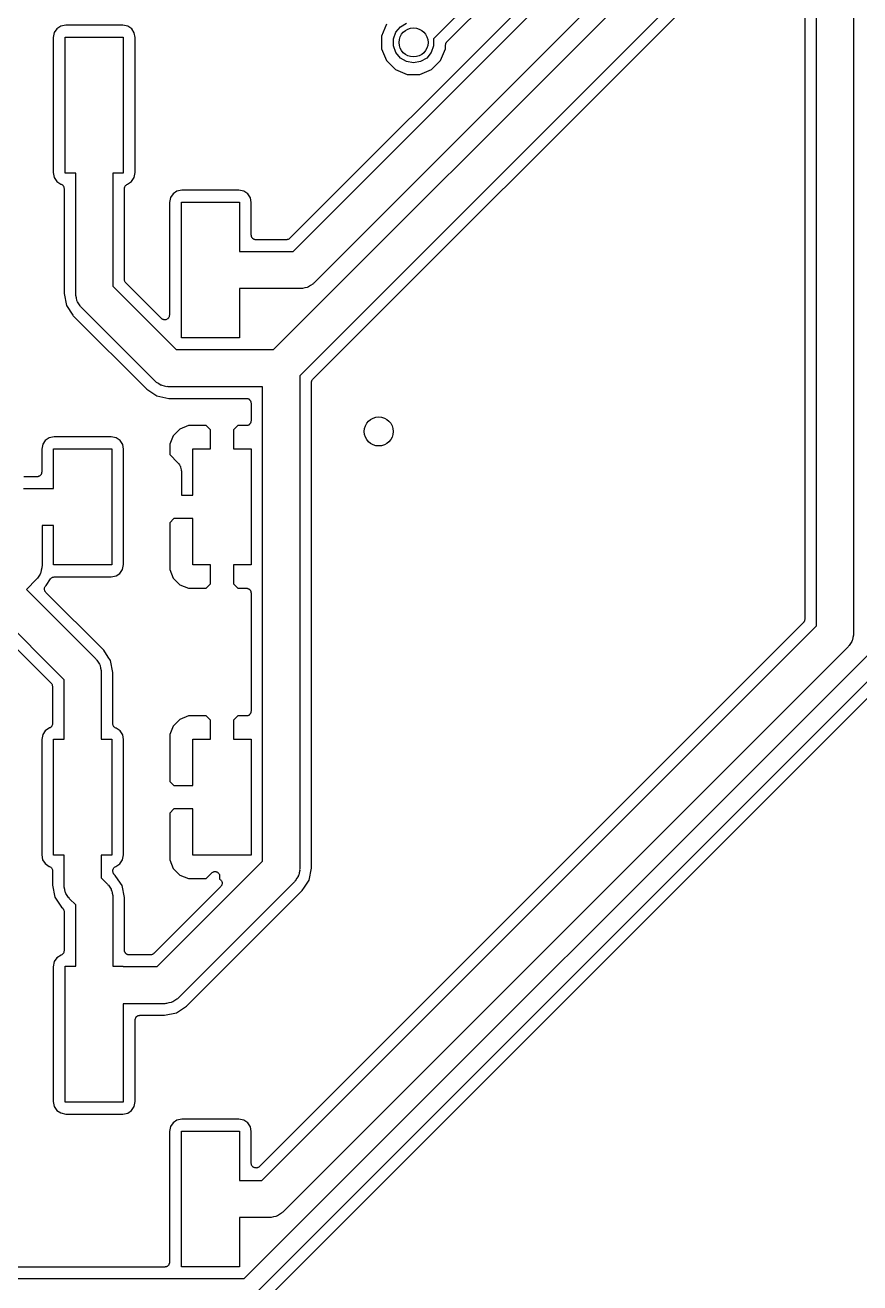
# Model space of a CAD drawing. Extents: x 51 to 137, y -158 to -25.
# Drawn here: x 66.69 to 84.95, y -106.9 to -79.39 of the extents above; entities that cross this region are included whole.
import ezdxf

# ---------------------------------------------------------------- set-up
doc = ezdxf.new("R2010")
doc.units = 0
doc.header["$MEASUREMENT"] = 0
doc.layers.add('BLACK', color=7, linetype='CONTINUOUS')

msp = doc.modelspace()

# ---------------------------------------------------------------- linework, layer by layer
at = {"layer": 'Black'}
for p, q in [((72.5473, -84.3382), (84.1118, -72.7737)), ((72.1205, -86.4849), (85.2362, -73.3692)), ((84.8056, -73.2294), (73.003, -85.032)), ((85.93, -73.8249), (72.6952, -87.0596)), ((72.979, -87.1351), (84.7445, -75.3696)), ((79.5006, -77.0256), (72.4718, -84.0544)), ((83.7432, -77.057), (83.7432, -92.3799)), ((83.9972, -92.5272), (83.9972, -77.047)), ((84.81, -77.2153), (84.81, -92.6955)), ((77.7665, -77.5429), (75.6227, -79.6867)), ((75.9122, -79.7564), (77.8406, -77.828)), ((67.3821, -79.4677), (67.3251, -79.5521)), ((67.4674, -79.4116), (67.3821, -79.4677)), ((67.5738, -79.3909), (67.4674, -79.4116)), ((68.8239, -79.3909), (67.5738, -79.3909)), ((68.9338, -79.413), (68.8239, -79.3909)), ((69.0182, -79.47), (68.9338, -79.413)), ((69.0743, -79.5553), (69.0182, -79.47)), ((74.5922, -79.37), (74.4856, -79.6266)), ((74.7976, -79.5431), (74.8972, -79.4244)), ((74.8972, -79.4244), (75.0314, -79.3469)), ((67.3251, -79.5521), (67.303, -79.662)), ((67.303, -79.662), (67.303, -82.6139)), ((67.564, -82.6237), (67.564, -79.6519)), ((67.564, -79.6519), (68.834, -79.6519)), ((68.834, -79.6519), (68.834, -82.6237)), ((69.095, -79.6617), (69.0743, -79.5553)), ((69.095, -82.6136), (69.095, -79.6617)), ((74.4856, -79.6266), (74.4854, -79.9045)), ((74.7446, -79.6887), (74.7976, -79.5431)), ((74.7446, -79.8436), (74.7446, -79.6887)), ((75.6227, -79.6867), (75.6234, -79.6887)), ((75.6234, -79.6887), (75.6234, -79.8436)), ((75.8996, -79.7744), (75.9063, -79.7628)), ((75.9063, -79.7628), (75.9097, -79.76)), ((75.9097, -79.76), (75.9122, -79.7564)), ((74.4854, -79.9045), (74.5915, -80.1613)), ((74.7976, -79.9893), (74.7446, -79.8436)), ((74.8972, -80.108), (74.7976, -79.9893)), ((75.5704, -79.9893), (75.4708, -80.108)), ((75.6234, -79.8436), (75.5704, -79.9893)), ((75.7758, -80.1623), (75.8824, -79.9057)), ((75.8824, -79.8281), (75.8832, -79.8238)), ((75.8824, -79.9057), (75.8824, -79.8281)), ((75.8828, -79.8194), (75.8863, -79.8065)), ((75.8832, -79.8238), (75.8828, -79.8194)), ((75.8863, -79.8065), (75.8886, -79.7934)), ((75.8886, -79.7934), (75.8908, -79.7896)), ((75.8908, -79.7896), (75.892, -79.7853)), ((75.892, -79.7853), (75.8996, -79.7744)), ((74.5915, -80.1613), (74.7878, -80.358)), ((75.0314, -80.1854), (74.8972, -80.108)), ((75.184, -80.2124), (75.0314, -80.1854)), ((75.3366, -80.1854), (75.184, -80.2124)), ((75.4708, -80.108), (75.3366, -80.1854)), ((75.5792, -80.3587), (75.7758, -80.1623)), ((74.7878, -80.358), (75.0444, -80.4645)), ((75.0444, -80.4645), (75.3223, -80.4648)), ((75.3223, -80.4648), (75.5792, -80.3587)), ((67.303, -82.6139), (67.3237, -82.7203)), ((67.3237, -82.7203), (67.3798, -82.8056)), ((67.7926, -82.6237), (67.564, -82.6237)), ((67.7926, -85.2692), (67.7926, -82.6237)), ((68.834, -82.6237), (68.6054, -82.6237)), ((68.6054, -82.6237), (68.6054, -85.1009)), ((69.0159, -82.8079), (69.0729, -82.7235)), ((69.0729, -82.7235), (69.095, -82.6136)), ((67.3798, -82.8056), (67.469, -82.8659)), ((67.469, -82.8659), (67.4723, -82.8672)), ((67.4723, -82.8672), (67.4878, -82.8728)), ((67.4878, -82.8728), (67.4887, -82.8736)), ((67.4887, -82.8736), (67.4898, -82.874)), ((67.4898, -82.874), (67.5022, -82.8849)), ((67.5022, -82.8849), (67.5148, -82.8955)), ((67.5148, -82.8955), (67.5154, -82.8965)), ((67.5154, -82.8965), (67.5163, -82.8973)), ((67.5163, -82.8973), (67.5242, -82.9118)), ((67.5242, -82.9118), (67.5325, -82.926)), ((67.5325, -82.926), (67.5327, -82.9272)), ((67.5327, -82.9272), (67.5333, -82.9283)), ((67.5333, -82.9283), (67.5357, -82.9446)), ((67.5357, -82.9446), (67.5386, -82.9608)), ((67.5386, -82.9608), (67.5386, -85.2592)), ((68.8594, -82.9616), (68.8623, -82.9451)), ((68.8594, -84.9536), (68.8594, -82.9616)), ((68.8623, -82.9451), (68.8649, -82.9285)), ((68.8649, -82.9285), (68.8654, -82.9277)), ((68.8654, -82.9277), (68.8655, -82.9269)), ((68.8655, -82.9269), (68.8739, -82.9123)), ((68.8739, -82.9123), (68.8821, -82.8977)), ((68.8821, -82.8977), (68.8827, -82.8971)), ((68.8827, -82.8971), (68.8832, -82.8963)), ((68.8832, -82.8963), (68.896, -82.8855)), ((68.896, -82.8855), (68.9087, -82.8745)), ((68.9087, -82.8745), (68.9095, -82.8742)), ((68.9095, -82.8742), (68.9102, -82.8736)), ((68.9102, -82.8736), (68.9231, -82.8689)), ((68.9231, -82.8689), (69.0159, -82.8079)), ((69.9221, -83.0745), (69.8651, -83.1589)), ((70.0074, -83.0184), (69.9221, -83.0745)), ((70.1138, -82.9977), (70.0074, -83.0184)), ((71.3639, -82.9977), (70.1138, -82.9977)), ((71.4738, -83.0198), (71.3639, -82.9977)), ((71.5582, -83.0768), (71.4738, -83.0198)), ((69.8651, -83.1589), (69.843, -83.2688)), ((69.843, -83.2688), (69.843, -85.734)), ((70.104, -86.2305), (70.104, -83.2587)), ((70.104, -83.2587), (71.374, -83.2587)), ((71.374, -83.2587), (71.374, -84.3382)), ((71.6143, -83.1621), (71.5582, -83.0768)), ((71.635, -83.2685), (71.6143, -83.1621)), ((71.635, -83.9826), (71.635, -83.2685)), ((71.6365, -83.9914), (71.635, -83.9826)), ((71.6365, -84.0002), (71.6365, -83.9914)), ((71.6395, -84.0086), (71.6365, -84.0002)), ((71.6411, -84.0173), (71.6395, -84.0086)), ((71.6455, -84.025), (71.6411, -84.0173)), ((71.6486, -84.0334), (71.6455, -84.025)), ((71.6543, -84.0402), (71.6486, -84.0334)), ((71.6587, -84.0479), (71.6543, -84.0402)), ((71.6655, -84.0536), (71.6587, -84.0479)), ((71.6713, -84.0604), (71.6655, -84.0536)), ((71.679, -84.0649), (71.6713, -84.0604)), ((71.6858, -84.0706), (71.679, -84.0649)), ((71.6941, -84.0736), (71.6858, -84.0706)), ((71.7018, -84.0781), (71.6941, -84.0736)), ((71.7106, -84.0796), (71.7018, -84.0781)), ((71.7189, -84.0827), (71.7106, -84.0796)), ((71.7278, -84.0827), (71.7189, -84.0827)), ((71.7366, -84.0842), (71.7278, -84.0827)), ((72.4, -84.0842), (71.7366, -84.0842)), ((72.4044, -84.0834), (72.4, -84.0842)), ((72.4088, -84.0838), (72.4044, -84.0834)), ((72.4216, -84.0804), (72.4088, -84.0838)), ((72.4347, -84.0781), (72.4216, -84.0804)), ((72.4386, -84.0758), (72.4347, -84.0781)), ((72.4429, -84.0747), (72.4386, -84.0758)), ((72.4538, -84.0671), (72.4429, -84.0747)), ((72.4653, -84.0604), (72.4538, -84.0671)), ((72.4681, -84.057), (72.4653, -84.0604)), ((72.4718, -84.0544), (72.4681, -84.057)), ((71.374, -84.3382), (72.5473, -84.3382)), ((68.8602, -84.958), (68.8594, -84.9536)), ((68.8598, -84.9624), (68.8602, -84.958)), ((68.8632, -84.9752), (68.8598, -84.9624)), ((68.8655, -84.9883), (68.8632, -84.9752)), ((68.8678, -84.9922), (68.8655, -84.9883)), ((68.8689, -84.9965), (68.8678, -84.9922)), ((68.8765, -85.0074), (68.8689, -84.9965)), ((67.5386, -85.2592), (67.5907, -85.5212)), ((67.7957, -85.2868), (67.7926, -85.2692)), ((68.6054, -85.1009), (69.9894, -86.4849)), ((68.8832, -85.0189), (68.8765, -85.0074)), ((68.8866, -85.0217), (68.8832, -85.0189)), ((68.8892, -85.0254), (68.8866, -85.0217)), ((69.6696, -85.8058), (68.8892, -85.0254)), ((72.7156, -85.151), (71.374, -85.151)), ((71.374, -85.151), (71.374, -86.2305)), ((72.7332, -85.1479), (72.7156, -85.151)), ((72.751, -85.1495), (72.7332, -85.1479)), ((72.8023, -85.1357), (72.751, -85.1495)), ((72.8546, -85.1265), (72.8023, -85.1357)), ((72.8701, -85.1175), (72.8546, -85.1265)), ((72.8874, -85.1129), (72.8701, -85.1175)), ((72.9308, -85.0825), (72.8874, -85.1129)), ((72.9768, -85.0559), (72.9308, -85.0825)), ((72.9883, -85.0422), (72.9768, -85.0559)), ((73.003, -85.032), (72.9883, -85.0422)), ((67.5907, -85.5212), (67.7298, -85.7293)), ((67.7941, -85.3046), (67.7957, -85.2868)), ((67.8079, -85.3559), (67.7941, -85.3046)), ((67.8171, -85.4082), (67.8079, -85.3559)), ((67.826, -85.4237), (67.8171, -85.4082)), ((67.8307, -85.441), (67.826, -85.4237)), ((67.8611, -85.4844), (67.8307, -85.441)), ((67.8877, -85.5304), (67.8611, -85.4844)), ((67.9014, -85.5419), (67.8877, -85.5304)), ((67.9116, -85.5566), (67.9014, -85.5419)), ((67.7298, -85.7293), (67.7391, -85.7432)), ((67.7391, -85.7432), (69.3471, -87.3512)), ((69.5337, -87.1787), (67.9116, -85.5566)), ((69.6805, -85.8135), (69.6696, -85.8058)), ((69.6906, -85.822), (69.6805, -85.8135)), ((69.6948, -85.8235), (69.6906, -85.822)), ((69.6985, -85.8261), (69.6948, -85.8235)), ((69.7922, -85.822), (69.7798, -85.8265)), ((69.7957, -85.8191), (69.7922, -85.822)), ((69.7997, -85.8172), (69.7957, -85.8191)), ((69.8091, -85.8078), (69.7997, -85.8172)), ((69.8193, -85.7993), (69.8091, -85.8078)), ((69.8215, -85.7954), (69.8193, -85.7993)), ((69.8247, -85.7923), (69.8215, -85.7954)), ((69.8303, -85.7802), (69.8247, -85.7923)), ((69.8369, -85.7688), (69.8303, -85.7802)), ((69.8377, -85.7643), (69.8369, -85.7688)), ((69.8396, -85.7603), (69.8377, -85.7643)), ((69.8407, -85.7471), (69.8396, -85.7603)), ((69.843, -85.734), (69.8407, -85.7471)), ((69.7113, -85.8295), (69.6985, -85.8261)), ((69.7238, -85.8341), (69.7113, -85.8295)), ((69.7283, -85.8341), (69.7238, -85.8341)), ((69.7326, -85.8352), (69.7283, -85.8341)), ((69.7458, -85.8341), (69.7326, -85.8352)), ((69.7591, -85.8341), (69.7458, -85.8341)), ((69.7633, -85.8325), (69.7591, -85.8341)), ((69.7677, -85.8321), (69.7633, -85.8325)), ((69.7798, -85.8265), (69.7677, -85.8321)), ((71.374, -86.2305), (70.104, -86.2305)), ((69.9894, -86.4849), (72.1205, -86.4849)), ((69.5484, -87.1889), (69.5337, -87.1787)), ((69.5599, -87.2026), (69.5484, -87.1889)), ((72.6952, -87.0596), (72.6952, -97.8397)), ((72.9496, -87.1981), (72.953, -87.1853)), ((72.95, -87.2025), (72.9496, -87.1981)), ((72.953, -87.1853), (72.9553, -87.1722)), ((72.9553, -87.1722), (72.9576, -87.1683)), ((72.9576, -87.1683), (72.9587, -87.164)), ((72.9587, -87.164), (72.9663, -87.1531)), ((72.9663, -87.1531), (72.973, -87.1416)), ((72.973, -87.1416), (72.9764, -87.1388)), ((72.9764, -87.1388), (72.979, -87.1351)), ((69.3471, -87.3512), (69.5691, -87.4996)), ((69.6059, -87.2292), (69.5599, -87.2026)), ((69.6493, -87.2596), (69.6059, -87.2292)), ((69.6666, -87.2643), (69.6493, -87.2596)), ((69.6821, -87.2732), (69.6666, -87.2643)), ((69.7344, -87.2824), (69.6821, -87.2732)), ((69.7857, -87.2962), (69.7344, -87.2824)), ((69.8035, -87.2946), (69.7857, -87.2962)), ((69.8211, -87.2977), (69.8035, -87.2946)), ((71.8824, -87.2977), (69.8211, -87.2977)), ((71.8824, -97.6714), (71.8824, -87.2977)), ((72.9492, -87.2069), (72.95, -87.2025)), ((72.9492, -97.8297), (72.9492, -87.2069)), ((69.5691, -87.4996), (69.8311, -87.5517)), ((69.8311, -87.5517), (71.5268, -87.5517)), ((71.5268, -87.5517), (71.5356, -87.5532)), ((71.5356, -87.5532), (71.5444, -87.5532)), ((71.5444, -87.5532), (71.5528, -87.5563)), ((71.5528, -87.5563), (71.5615, -87.5578)), ((71.5615, -87.5578), (71.5692, -87.5623)), ((71.5692, -87.5623), (71.5776, -87.5653)), ((71.5776, -87.5653), (71.5844, -87.571)), ((71.5844, -87.571), (71.5921, -87.5755)), ((71.5921, -87.5755), (71.5978, -87.5823)), ((71.5978, -87.5823), (71.6046, -87.588)), ((71.6046, -87.588), (71.6091, -87.5957)), ((71.6091, -87.5957), (71.6148, -87.6025)), ((71.6148, -87.6025), (71.6178, -87.6109)), ((71.6178, -87.6109), (71.6223, -87.6186)), ((71.6223, -87.6186), (71.6238, -87.6273)), ((71.6238, -87.6273), (71.6269, -87.6357)), ((71.6269, -87.6357), (71.6269, -87.6445)), ((71.6269, -87.6445), (71.6284, -87.6533)), ((71.6284, -87.6533), (71.6284, -88.0466)), ((70.0702, -88.2255), (69.9273, -88.3684)), ((70.257, -88.1482), (70.0702, -88.2255)), ((70.6461, -88.1482), (70.257, -88.1482)), ((70.739, -88.2411), (70.6461, -88.1482)), ((70.739, -88.6562), (70.739, -88.2411)), ((71.3399, -88.1482), (71.247, -88.2411)), ((71.247, -88.2411), (71.247, -88.6562)), ((71.5268, -88.1482), (71.3399, -88.1482)), ((71.5356, -88.1467), (71.5268, -88.1482)), ((71.5444, -88.1467), (71.5356, -88.1467)), ((71.5528, -88.1436), (71.5444, -88.1467)), ((71.5615, -88.1421), (71.5528, -88.1436)), ((71.5692, -88.1376), (71.5615, -88.1421)), ((71.5776, -88.1346), (71.5692, -88.1376)), ((71.5844, -88.1289), (71.5776, -88.1346)), ((71.5921, -88.1244), (71.5844, -88.1289)), ((71.5978, -88.1176), (71.5921, -88.1244)), ((71.6046, -88.1119), (71.5978, -88.1176)), ((71.6091, -88.1042), (71.6046, -88.1119)), ((71.6148, -88.0974), (71.6091, -88.1042)), ((71.6178, -88.089), (71.6148, -88.0974)), ((71.6223, -88.0813), (71.6178, -88.089)), ((71.6238, -88.0726), (71.6223, -88.0813)), ((71.6269, -88.0642), (71.6238, -88.0726)), ((71.6284, -88.0466), (71.6269, -88.0554)), ((71.6269, -88.0554), (71.6269, -88.0642)), ((67.0711, -88.5564), (67.049, -88.6663)), ((67.1281, -88.472), (67.0711, -88.5564)), ((67.2134, -88.4159), (67.1281, -88.472)), ((67.3198, -88.3952), (67.2134, -88.4159)), ((68.5699, -88.3952), (67.3198, -88.3952)), ((68.6798, -88.4173), (68.5699, -88.3952)), ((68.7642, -88.4743), (68.6798, -88.4173)), ((68.8203, -88.5596), (68.7642, -88.4743)), ((68.841, -88.666), (68.8203, -88.5596)), ((69.9273, -88.3684), (69.85, -88.5552)), ((69.85, -88.5552), (69.85, -88.7813)), ((67.049, -88.6663), (67.049, -89.1642)), ((67.31, -89.5198), (67.31, -88.6562)), ((67.31, -88.6562), (68.58, -88.6562)), ((68.58, -88.6562), (68.58, -91.1962)), ((68.841, -91.1861), (68.841, -88.666)), ((69.85, -88.7813), (70.0293, -88.9606)), ((70.358, -89.6722), (70.358, -88.6562)), ((70.358, -88.6562), (70.739, -88.6562)), ((71.247, -88.6562), (71.628, -88.6562)), ((71.628, -88.6562), (71.628, -91.1962)), ((70.0293, -88.9606), (70.0357, -88.9697)), ((70.0357, -88.9697), (70.0443, -88.9769)), ((70.0443, -88.9769), (70.0609, -89.0057)), ((70.0609, -89.0057), (70.0799, -89.0329)), ((70.0799, -89.0329), (70.0828, -89.0436)), ((70.0828, -89.0436), (70.0884, -89.0533)), ((70.0884, -89.0533), (70.0941, -89.086)), ((70.0941, -89.086), (70.1027, -89.1181)), ((70.1027, -89.1181), (70.1018, -89.1292)), ((66.9474, -89.2658), (66.6593, -89.2658)), ((66.9562, -89.2643), (66.9474, -89.2658)), ((66.9651, -89.2643), (66.9562, -89.2643)), ((66.9734, -89.2612), (66.9651, -89.2643)), ((66.9822, -89.2597), (66.9734, -89.2612)), ((66.9899, -89.2552), (66.9822, -89.2597)), ((66.9982, -89.2522), (66.9899, -89.2552)), ((67.005, -89.2465), (66.9982, -89.2522)), ((67.0127, -89.242), (67.005, -89.2465)), ((67.0185, -89.2352), (67.0127, -89.242)), ((67.0253, -89.2295), (67.0185, -89.2352)), ((67.0297, -89.2218), (67.0253, -89.2295)), ((67.0354, -89.215), (67.0297, -89.2218)), ((67.0385, -89.2066), (67.0354, -89.215)), ((67.0429, -89.1989), (67.0385, -89.2066)), ((67.0444, -89.1902), (67.0429, -89.1989)), ((67.0475, -89.1818), (67.0444, -89.1902)), ((67.049, -89.1642), (67.0475, -89.173)), ((67.0475, -89.173), (67.0475, -89.1818)), ((70.1018, -89.1292), (70.1037, -89.1402)), ((70.1037, -89.1402), (70.1037, -89.6722)), ((66.6493, -89.5198), (67.31, -89.5198)), ((70.1037, -89.6722), (70.358, -89.6722)), ((69.9429, -90.1802), (69.85, -90.2731)), ((70.358, -90.1802), (69.9429, -90.1802)), ((70.358, -91.1962), (70.358, -90.1802)), ((67.31, -90.3326), (67.0557, -90.3326)), ((67.0557, -90.3326), (67.0557, -91.2219)), ((67.31, -91.1962), (67.31, -90.3326)), ((69.85, -90.2731), (69.85, -91.2972)), ((71.4793, -106.805), (87.5662, -90.7177)), ((87.9131, -90.9456), (71.7072, -107.151)), ((67.0404, -91.3086), (67.0312, -91.3609)), ((67.0542, -91.2573), (67.0404, -91.3086)), ((67.0557, -91.2219), (67.0526, -91.2395)), ((67.0526, -91.2395), (67.0542, -91.2573)), ((68.58, -91.1962), (67.31, -91.1962)), ((68.7619, -91.3804), (68.8189, -91.296)), ((68.8189, -91.296), (68.841, -91.1861)), ((69.85, -91.2972), (69.9273, -91.484)), ((70.739, -91.1962), (70.358, -91.1962)), ((70.739, -91.6113), (70.739, -91.1962)), ((71.628, -91.1962), (71.247, -91.1962)), ((71.247, -91.1962), (71.247, -91.6113)), ((71.8939, -107.324), (88.0856, -91.1323)), ((66.9367, -91.5093), (66.7147, -91.7312)), ((66.9469, -91.4946), (66.9367, -91.5093)), ((66.9606, -91.4831), (66.9469, -91.4946)), ((66.9872, -91.4371), (66.9606, -91.4831)), ((67.0176, -91.3937), (66.9872, -91.4371)), ((67.0222, -91.3764), (67.0176, -91.3937)), ((67.0312, -91.3609), (67.0222, -91.3764)), ((67.145, -91.6423), (67.2386, -91.5023)), ((67.2386, -91.5023), (67.2485, -91.4919)), ((67.2485, -91.4919), (67.2577, -91.4809)), ((67.2577, -91.4809), (67.2607, -91.4793)), ((67.2607, -91.4793), (67.263, -91.4768)), ((67.263, -91.4768), (67.2759, -91.4705)), ((67.2759, -91.4705), (67.2883, -91.4633)), ((67.2883, -91.4633), (67.2916, -91.4627)), ((67.2916, -91.4627), (67.2946, -91.4612)), ((67.2946, -91.4612), (67.3089, -91.4597)), ((67.3089, -91.4597), (67.3231, -91.4572)), ((67.3231, -91.4572), (68.5702, -91.4572)), ((68.5702, -91.4572), (68.6766, -91.4365)), ((68.6766, -91.4365), (68.7619, -91.3804)), ((69.9273, -91.484), (70.0702, -91.6269)), ((66.7147, -91.7312), (68.2324, -93.2488)), ((67.1105, -91.7342), (67.112, -91.7177)), ((67.1108, -91.7353), (67.1105, -91.7342)), ((67.1108, -91.7364), (67.1108, -91.7353)), ((67.1154, -91.7523), (67.1108, -91.7364)), ((67.112, -91.7177), (67.1131, -91.7012)), ((67.1131, -91.7012), (67.1135, -91.7002)), ((67.1135, -91.7002), (67.1136, -91.699)), ((67.1136, -91.699), (67.1206, -91.684)), ((67.1197, -91.7683), (67.1154, -91.7523)), ((67.1203, -91.7692), (67.1197, -91.7683)), ((67.1206, -91.7703), (67.1203, -91.7692)), ((67.1206, -91.684), (67.1273, -91.6689)), ((67.1304, -91.7836), (67.1206, -91.7703)), ((67.1273, -91.6689), (67.145, -91.6423)), ((67.1399, -91.7972), (67.1304, -91.7836)), ((68.4049, -93.0622), (67.1399, -91.7972)), ((67.145, -91.6423), (67.145, -91.6423)), ((70.0702, -91.6269), (70.257, -91.7042)), ((70.257, -91.7042), (70.6461, -91.7042)), ((70.6461, -91.7042), (70.739, -91.6113)), ((71.247, -91.6113), (71.3399, -91.7042)), ((71.3399, -91.7042), (71.5268, -91.7042)), ((71.5268, -91.7042), (71.5356, -91.7057)), ((71.5356, -91.7057), (71.5444, -91.7057)), ((71.5444, -91.7057), (71.5528, -91.7088)), ((71.5528, -91.7088), (71.5615, -91.7103)), ((71.5615, -91.7103), (71.5692, -91.7148)), ((71.5692, -91.7148), (71.5776, -91.7178)), ((71.5776, -91.7178), (71.5844, -91.7235)), ((71.5844, -91.7235), (71.5921, -91.728)), ((71.5921, -91.728), (71.5978, -91.7348)), ((71.5978, -91.7348), (71.6046, -91.7405)), ((71.6046, -91.7405), (71.6091, -91.7482)), ((71.6091, -91.7482), (71.6148, -91.755)), ((71.6148, -91.755), (71.6178, -91.7634)), ((71.6178, -91.7634), (71.6223, -91.7711)), ((71.6223, -91.7711), (71.6238, -91.7798)), ((71.6238, -91.7798), (71.6269, -91.7882)), ((71.6269, -91.7882), (71.6269, -91.797)), ((71.6269, -91.797), (71.6284, -91.8058)), ((71.6284, -91.8058), (71.6284, -94.3966)), ((67.5386, -93.7045), (65.9717, -92.1376)), ((65.8962, -92.4214), (67.2548, -93.78)), ((83.7337, -92.4228), (83.7261, -92.4337)), ((83.7348, -92.4185), (83.7337, -92.4228)), ((83.7371, -92.4146), (83.7348, -92.4185)), ((83.7394, -92.4015), (83.7371, -92.4146)), ((83.7428, -92.3887), (83.7394, -92.4015)), ((83.7432, -92.3799), (83.7424, -92.3843)), ((83.7424, -92.3843), (83.7428, -92.3887)), ((83.7134, -92.4517), (71.8084, -104.357)), ((71.8664, -104.658), (83.9972, -92.5272)), ((83.716, -92.448), (83.7134, -92.4517)), ((83.7194, -92.4452), (83.716, -92.448)), ((83.7261, -92.4337), (83.7194, -92.4452)), ((84.81, -92.6955), (84.8069, -92.7131)), ((84.7012, -92.9682), (84.691, -92.9829)), ((84.7149, -92.9567), (84.7012, -92.9682)), ((84.7415, -92.9107), (84.7149, -92.9567)), ((84.7719, -92.8673), (84.7415, -92.9107)), ((84.7766, -92.85), (84.7719, -92.8673)), ((84.7855, -92.8345), (84.7766, -92.85)), ((84.7947, -92.7822), (84.7855, -92.8345)), ((84.8085, -92.7309), (84.7947, -92.7822)), ((84.8069, -92.7131), (84.8085, -92.7309)), ((68.2324, -93.2488), (68.2426, -93.2635)), ((68.5036, -93.2098), (68.4049, -93.0622)), ((68.5533, -93.2842), (68.5036, -93.2098)), ((84.691, -92.9829), (72.3221, -105.352)), ((68.2426, -93.2635), (68.2563, -93.275)), ((68.2563, -93.275), (68.2829, -93.321)), ((68.2829, -93.321), (68.3133, -93.3644)), ((68.3133, -93.3644), (68.3179, -93.3817)), ((68.3179, -93.3817), (68.3269, -93.3972)), ((68.3269, -93.3972), (68.3361, -93.4495)), ((68.3361, -93.4495), (68.3499, -93.5008)), ((68.3499, -93.5008), (68.3483, -93.5186)), ((68.3483, -93.5186), (68.3514, -93.5362)), ((68.6054, -93.5462), (68.5533, -93.2842)), ((67.2548, -93.78), (67.2574, -93.7837)), ((67.2574, -93.7837), (67.2608, -93.7865)), ((67.2608, -93.7865), (67.2675, -93.798)), ((67.2675, -93.798), (67.2751, -93.8089)), ((67.5386, -95.0062), (67.5386, -93.7045)), ((68.3514, -93.5362), (68.3514, -95.0062)), ((68.6054, -94.6691), (68.6054, -93.5462)), ((67.2751, -93.8089), (67.2762, -93.8132)), ((67.2762, -93.8132), (67.2785, -93.8171)), ((67.2785, -93.8171), (67.2808, -93.8302)), ((67.2808, -93.8302), (67.2842, -93.843)), ((67.2842, -93.843), (67.2838, -93.8474)), ((67.2838, -93.8474), (67.2846, -93.8518)), ((67.2846, -93.8518), (67.2846, -94.6683)), ((70.0702, -94.5755), (69.9273, -94.7184)), ((70.257, -94.4982), (70.0702, -94.5755)), ((70.6461, -94.4982), (70.257, -94.4982)), ((70.739, -94.5911), (70.6461, -94.4982)), ((70.739, -95.0062), (70.739, -94.5911)), ((71.3399, -94.4982), (71.247, -94.5911)), ((71.247, -94.5911), (71.247, -95.0062)), ((71.5268, -94.4982), (71.3399, -94.4982)), ((71.5356, -94.4967), (71.5268, -94.4982)), ((71.5444, -94.4967), (71.5356, -94.4967)), ((71.5528, -94.4936), (71.5444, -94.4967)), ((71.5615, -94.4921), (71.5528, -94.4936)), ((71.5692, -94.4876), (71.5615, -94.4921)), ((71.5776, -94.4846), (71.5692, -94.4876)), ((71.5844, -94.4789), (71.5776, -94.4846)), ((71.5921, -94.4744), (71.5844, -94.4789)), ((71.5978, -94.4676), (71.5921, -94.4744)), ((71.6046, -94.4619), (71.5978, -94.4676)), ((71.6091, -94.4542), (71.6046, -94.4619)), ((71.6148, -94.4474), (71.6091, -94.4542)), ((71.6178, -94.439), (71.6148, -94.4474)), ((71.6223, -94.4313), (71.6178, -94.439)), ((71.6238, -94.4226), (71.6223, -94.4313)), ((71.6269, -94.4142), (71.6238, -94.4226)), ((71.6284, -94.3966), (71.6269, -94.4054)), ((71.6269, -94.4054), (71.6269, -94.4142)), ((67.1281, -94.822), (67.0711, -94.9064)), ((67.2209, -94.7609), (67.1281, -94.822)), ((67.2338, -94.7563), (67.2209, -94.7609)), ((67.2345, -94.7557), (67.2338, -94.7563)), ((67.2353, -94.7554), (67.2345, -94.7557)), ((67.248, -94.7444), (67.2353, -94.7554)), ((67.2608, -94.7336), (67.248, -94.7444)), ((67.2613, -94.7328), (67.2608, -94.7336)), ((67.2619, -94.7322), (67.2613, -94.7328)), ((67.2701, -94.7176), (67.2619, -94.7322)), ((67.2785, -94.703), (67.2701, -94.7176)), ((67.2786, -94.7022), (67.2785, -94.703)), ((67.2791, -94.7014), (67.2786, -94.7022)), ((67.2817, -94.6848), (67.2791, -94.7014)), ((67.2846, -94.6683), (67.2817, -94.6848)), ((68.6083, -94.6853), (68.6054, -94.6691)), ((68.6107, -94.7016), (68.6083, -94.6853)), ((68.6113, -94.7027), (68.6107, -94.7016)), ((68.6115, -94.7039), (68.6113, -94.7027)), ((68.6198, -94.7181), (68.6115, -94.7039)), ((68.6277, -94.7326), (68.6198, -94.7181)), ((68.6286, -94.7334), (68.6277, -94.7326)), ((68.6292, -94.7344), (68.6286, -94.7334)), ((68.6418, -94.745), (68.6292, -94.7344)), ((68.6542, -94.7559), (68.6418, -94.745)), ((68.6553, -94.7563), (68.6542, -94.7559)), ((68.6562, -94.7571), (68.6553, -94.7563)), ((68.6717, -94.7627), (68.6562, -94.7571)), ((68.675, -94.764), (68.6717, -94.7627)), ((68.7642, -94.8243), (68.675, -94.764)), ((68.8203, -94.9096), (68.7642, -94.8243)), ((69.9273, -94.7184), (69.85, -94.9052)), ((67.0711, -94.9064), (67.049, -95.0163)), ((67.049, -95.0163), (67.049, -97.5364)), ((67.31, -97.5462), (67.31, -95.0062)), ((67.31, -95.0062), (67.5386, -95.0062)), ((68.3514, -95.0062), (68.58, -95.0062)), ((68.58, -95.0062), (68.58, -97.5462)), ((68.841, -95.016), (68.8203, -94.9096)), ((68.841, -97.5361), (68.841, -95.016)), ((69.85, -94.9052), (69.85, -95.9293)), ((70.358, -96.0222), (70.358, -95.0062)), ((70.358, -95.0062), (70.739, -95.0062)), ((71.247, -95.0062), (71.628, -95.0062)), ((71.628, -95.0062), (71.628, -97.5462)), ((69.85, -95.9293), (69.9429, -96.0222)), ((69.9429, -96.0222), (70.358, -96.0222)), ((69.9429, -96.5302), (69.85, -96.6231)), ((70.358, -96.5302), (69.9429, -96.5302)), ((70.358, -97.5462), (70.358, -96.5302)), ((69.85, -96.6231), (69.85, -97.6472)), ((67.049, -97.5364), (67.0697, -97.6428)), ((67.0697, -97.6428), (67.1258, -97.7281)), ((67.5386, -97.5462), (67.31, -97.5462)), ((67.5386, -98.2069), (67.5386, -97.5462)), ((68.58, -97.5462), (68.3514, -97.5462)), ((68.3514, -97.5462), (68.3514, -98.0386)), ((68.7619, -97.7304), (68.8189, -97.646)), ((68.8189, -97.646), (68.841, -97.5361)), ((69.85, -97.6472), (69.9273, -97.834)), ((71.628, -97.5462), (70.358, -97.5462)), ((67.1258, -97.7281), (67.215, -97.7884)), ((67.215, -97.7884), (67.2183, -97.7897)), ((67.2183, -97.7897), (67.2338, -97.7953)), ((67.2338, -97.7953), (67.2347, -97.7961)), ((67.2347, -97.7961), (67.2358, -97.7965)), ((67.2358, -97.7965), (67.2482, -97.8074)), ((67.2482, -97.8074), (67.2608, -97.818)), ((67.2608, -97.818), (67.2614, -97.819)), ((67.2614, -97.819), (67.2623, -97.8198)), ((67.2623, -97.8198), (67.2702, -97.8343)), ((67.2702, -97.8343), (67.2785, -97.8485)), ((67.2785, -97.8485), (67.2787, -97.8497)), ((67.2787, -97.8497), (67.2793, -97.8508)), ((67.2793, -97.8508), (67.2817, -97.8671)), ((67.2817, -97.8671), (67.2846, -97.8833)), ((67.2846, -97.8833), (67.2846, -98.1969)), ((68.6054, -97.8841), (68.6083, -97.8676)), ((68.6054, -97.8913), (68.6054, -97.8841)), ((68.6062, -97.8957), (68.6054, -97.8913)), ((68.6058, -97.9001), (68.6062, -97.8957)), ((68.6092, -97.9129), (68.6058, -97.9001)), ((68.6083, -97.8676), (68.6109, -97.851)), ((68.6115, -97.926), (68.6092, -97.9129)), ((68.6109, -97.851), (68.6114, -97.8502)), ((68.6114, -97.8502), (68.6115, -97.8494)), ((68.6115, -97.8494), (68.6199, -97.8348)), ((68.6138, -97.9299), (68.6115, -97.926)), ((68.6199, -97.8348), (68.6281, -97.8202)), ((68.6281, -97.8202), (68.6287, -97.8196)), ((68.6287, -97.8196), (68.6292, -97.8188)), ((68.6292, -97.8188), (68.642, -97.808)), ((68.642, -97.808), (68.6547, -97.797)), ((68.6547, -97.797), (68.6555, -97.7967)), ((68.6555, -97.7967), (68.6562, -97.7961)), ((68.6562, -97.7961), (68.6691, -97.7914)), ((68.6691, -97.7914), (68.7619, -97.7304)), ((69.5759, -99.9779), (71.8824, -97.6714)), ((69.9273, -97.834), (70.0702, -97.9769)), ((70.7688, -97.9316), (70.7796, -97.9239)), ((70.7796, -97.9239), (70.7898, -97.9154)), ((70.7898, -97.9154), (70.794, -97.9139)), ((70.794, -97.9139), (70.7977, -97.9113)), ((70.7977, -97.9113), (70.8105, -97.9079)), ((70.8105, -97.9079), (70.823, -97.9033)), ((70.823, -97.9033), (70.8274, -97.9033)), ((70.8274, -97.9033), (70.8317, -97.9022)), ((70.8317, -97.9022), (70.845, -97.9033)), ((70.845, -97.9033), (70.8582, -97.9033)), ((70.8582, -97.9033), (70.8624, -97.9049)), ((70.8624, -97.9049), (70.8669, -97.9053)), ((70.8669, -97.9053), (70.8789, -97.9109)), ((70.8789, -97.9109), (70.8914, -97.9154)), ((70.8914, -97.9154), (70.8948, -97.9183)), ((70.8948, -97.9183), (70.8989, -97.9202)), ((70.8989, -97.9202), (70.9083, -97.9296)), ((72.6799, -97.9264), (72.6707, -97.9787)), ((72.6937, -97.8751), (72.6799, -97.9264)), ((72.6952, -97.8397), (72.6921, -97.8573)), ((72.6921, -97.8573), (72.6937, -97.8751)), ((72.8971, -98.0917), (72.9492, -97.8297)), ((67.2846, -98.1969), (67.3367, -98.4589)), ((68.3514, -98.0386), (68.4864, -98.1735)), ((68.4864, -98.1735), (68.4966, -98.1882)), ((68.4966, -98.1882), (68.5103, -98.1997)), ((68.5103, -98.1997), (68.5369, -98.2457)), ((68.6149, -97.9342), (68.6138, -97.9299)), ((68.6225, -97.9451), (68.6149, -97.9342)), ((68.6292, -97.9566), (68.6225, -97.9451)), ((68.6326, -97.9594), (68.6292, -97.9566)), ((68.6352, -97.9631), (68.6326, -97.9594)), ((68.6589, -97.9868), (68.6352, -97.9631)), ((68.7721, -98.1562), (68.6589, -97.9868)), ((68.8073, -98.2089), (68.7721, -98.1562)), ((68.7721, -98.1562), (68.7721, -98.1562)), ((72.5762, -98.1271), (70.0316, -100.672)), ((70.0702, -97.9769), (70.257, -98.0542)), ((70.257, -98.0542), (70.6461, -98.0542)), ((70.6461, -98.0542), (70.7688, -97.9316)), ((70.9083, -97.9296), (70.9184, -97.9381)), ((70.9184, -97.9381), (70.9207, -97.942)), ((70.9207, -97.942), (70.9238, -97.9451)), ((70.9238, -97.9451), (70.9294, -97.9572)), ((70.9294, -97.9572), (70.9361, -97.9687)), ((70.9361, -97.9687), (70.9368, -97.9731)), ((70.9368, -97.9731), (70.9387, -97.9771)), ((70.9387, -97.9771), (70.9399, -97.9903)), ((70.9399, -97.9903), (70.9422, -98.0034)), ((70.9422, -98.0034), (70.9422, -98.0674)), ((70.9422, -98.0674), (70.9533, -98.0726)), ((70.9533, -98.0726), (70.9565, -98.0757)), ((70.9565, -98.0757), (70.9604, -98.078)), ((70.9604, -98.078), (70.9689, -98.0881)), ((70.9689, -98.0881), (70.9783, -98.0975)), ((70.9783, -98.0975), (70.9802, -98.1016)), ((70.9802, -98.1016), (70.9831, -98.105)), ((70.9831, -98.105), (70.9876, -98.1175)), ((70.9846, -98.2024), (70.9831, -98.2066)), ((70.9872, -98.1987), (70.9846, -98.2024)), ((70.9906, -98.1859), (70.9872, -98.1987)), ((70.9876, -98.1175), (70.9932, -98.1295)), ((70.9951, -98.1734), (70.9906, -98.1859)), ((70.9932, -98.1295), (70.9936, -98.134)), ((70.9936, -98.134), (70.9951, -98.1382)), ((70.9951, -98.1382), (70.9951, -98.1514)), ((70.9951, -98.1514), (70.9963, -98.1647)), ((70.9963, -98.1647), (70.9951, -98.169)), ((70.9951, -98.169), (70.9951, -98.1734)), ((72.5864, -98.1124), (72.5762, -98.1271)), ((72.6001, -98.1009), (72.5864, -98.1124)), ((72.6267, -98.0549), (72.6001, -98.1009)), ((72.6571, -98.0115), (72.6267, -98.0549)), ((72.6618, -97.9942), (72.6571, -98.0115)), ((72.6707, -97.9787), (72.6618, -97.9942)), ((72.7957, -98.2434), (72.8971, -98.0917)), ((67.3367, -98.4589), (67.4529, -98.6328)), ((67.5417, -98.2245), (67.5386, -98.2069)), ((67.5401, -98.2423), (67.5417, -98.2245)), ((67.5539, -98.2936), (67.5401, -98.2423)), ((67.5631, -98.3459), (67.5539, -98.2936)), ((67.572, -98.3614), (67.5631, -98.3459)), ((67.5767, -98.3787), (67.572, -98.3614)), ((67.6071, -98.4221), (67.5767, -98.3787)), ((67.6337, -98.4681), (67.6071, -98.4221)), ((67.6474, -98.4796), (67.6337, -98.4681)), ((68.5369, -98.2457), (68.5673, -98.2891)), ((68.5673, -98.2891), (68.572, -98.3064)), ((68.572, -98.3064), (68.5809, -98.3219)), ((68.5809, -98.3219), (68.5901, -98.3742)), ((68.5901, -98.3742), (68.6039, -98.4255)), ((68.6039, -98.4255), (68.6023, -98.4433)), ((68.6023, -98.4433), (68.6054, -98.4609)), ((68.6054, -98.4609), (68.6054, -99.9717)), ((68.8594, -98.4709), (68.8073, -98.2089)), ((68.8594, -99.6223), (68.8594, -98.4709)), ((70.9669, -98.2276), (69.5004, -99.6941)), ((70.2182, -100.844), (72.7487, -98.3137)), ((70.9745, -98.2168), (70.9669, -98.2276)), ((70.9831, -98.2066), (70.9745, -98.2168)), ((72.7487, -98.3137), (72.7957, -98.2434)), ((67.4529, -98.6328), (67.4851, -98.6809)), ((67.4851, -98.6809), (67.5088, -98.7047)), ((67.5088, -98.7047), (67.5114, -98.7083)), ((67.5114, -98.7083), (67.5148, -98.7112)), ((67.5148, -98.7112), (67.5215, -98.7227)), ((67.5215, -98.7227), (67.5291, -98.7336)), ((67.5291, -98.7336), (67.5302, -98.7379)), ((67.5302, -98.7379), (67.5325, -98.7418)), ((67.5325, -98.7418), (67.5348, -98.7549)), ((67.6576, -98.4943), (67.6474, -98.4796)), ((67.7926, -98.6292), (67.6576, -98.4943)), ((67.7926, -99.9717), (67.7926, -98.6292)), ((67.5348, -98.7549), (67.5382, -98.7677)), ((67.5382, -98.7677), (67.5378, -98.7721)), ((67.5378, -98.7721), (67.5386, -98.7765)), ((67.5386, -98.7765), (67.5386, -99.6338)), ((67.3821, -99.7875), (67.3251, -99.8719)), ((67.4749, -99.7264), (67.3821, -99.7875)), ((67.4878, -99.7218), (67.4749, -99.7264)), ((67.4885, -99.7212), (67.4878, -99.7218)), ((67.4893, -99.7209), (67.4885, -99.7212)), ((67.502, -99.7099), (67.4893, -99.7209)), ((67.5148, -99.6991), (67.502, -99.7099)), ((67.5153, -99.6983), (67.5148, -99.6991)), ((67.5159, -99.6977), (67.5153, -99.6983)), ((67.5241, -99.6831), (67.5159, -99.6977)), ((67.5325, -99.6685), (67.5241, -99.6831)), ((67.5326, -99.6677), (67.5325, -99.6685)), ((67.5331, -99.6669), (67.5326, -99.6677)), ((67.5357, -99.6503), (67.5331, -99.6669)), ((67.5386, -99.6338), (67.5357, -99.6503)), ((68.8609, -99.6311), (68.8594, -99.6223)), ((68.8609, -99.6399), (68.8609, -99.6311)), ((68.864, -99.6483), (68.8609, -99.6399)), ((68.8655, -99.657), (68.864, -99.6483)), ((68.87, -99.6647), (68.8655, -99.657)), ((68.873, -99.6731), (68.87, -99.6647)), ((68.8787, -99.6799), (68.873, -99.6731)), ((68.8832, -99.6876), (68.8787, -99.6799)), ((68.89, -99.6933), (68.8832, -99.6876)), ((68.8957, -99.7001), (68.89, -99.6933)), ((68.9034, -99.7046), (68.8957, -99.7001)), ((68.9102, -99.7103), (68.9034, -99.7046)), ((68.9186, -99.7133), (68.9102, -99.7103)), ((68.9263, -99.7178), (68.9186, -99.7133)), ((68.935, -99.7193), (68.9263, -99.7178)), ((68.9434, -99.7224), (68.935, -99.7193)), ((68.9522, -99.7224), (68.9434, -99.7224)), ((68.961, -99.7239), (68.9522, -99.7224)), ((69.4286, -99.7239), (68.961, -99.7239)), ((69.433, -99.7231), (69.4286, -99.7239)), ((69.4374, -99.7235), (69.433, -99.7231)), ((69.4502, -99.7201), (69.4374, -99.7235)), ((69.4633, -99.7178), (69.4502, -99.7201)), ((69.4672, -99.7155), (69.4633, -99.7178)), ((69.4715, -99.7144), (69.4672, -99.7155)), ((69.4824, -99.7068), (69.4715, -99.7144)), ((69.4939, -99.7001), (69.4824, -99.7068)), ((69.4967, -99.6967), (69.4939, -99.7001)), ((69.5004, -99.6941), (69.4967, -99.6967)), ((67.3251, -99.8719), (67.303, -99.9818)), ((67.303, -99.9818), (67.303, -102.934)), ((67.564, -102.944), (67.564, -99.9717)), ((67.564, -99.9717), (67.7926, -99.9717)), ((68.6054, -99.9717), (68.834, -99.9717)), ((68.834, -99.9717), (68.834, -99.9779)), ((68.834, -99.9779), (69.5759, -99.9779)), ((70.0316, -100.672), (70.0169, -100.682)), ((69.7442, -100.791), (68.834, -100.791)), ((68.834, -100.791), (68.834, -102.944)), ((69.7618, -100.788), (69.7442, -100.791)), ((69.7796, -100.789), (69.7618, -100.788)), ((69.8309, -100.775), (69.7796, -100.789)), ((69.8832, -100.766), (69.8309, -100.775)), ((69.8987, -100.757), (69.8832, -100.766)), ((69.916, -100.753), (69.8987, -100.757)), ((69.9594, -100.722), (69.916, -100.753)), ((70.0054, -100.696), (69.9594, -100.722)), ((69.9962, -100.993), (70.2182, -100.844)), ((70.0169, -100.682), (70.0054, -100.696)), ((69.095, -101.146), (69.0965, -101.138)), ((69.095, -102.933), (69.095, -101.146)), ((69.0965, -101.129), (69.0995, -101.12)), ((69.0965, -101.138), (69.0965, -101.129)), ((69.0995, -101.12), (69.1011, -101.112)), ((69.1011, -101.112), (69.1055, -101.104)), ((69.1055, -101.104), (69.1086, -101.096)), ((69.1086, -101.096), (69.1143, -101.089)), ((69.1143, -101.089), (69.1187, -101.081)), ((69.1187, -101.081), (69.1255, -101.075)), ((69.1255, -101.075), (69.1313, -101.068)), ((69.1313, -101.068), (69.139, -101.064)), ((69.139, -101.064), (69.1458, -101.058)), ((69.1458, -101.058), (69.1541, -101.055)), ((69.1541, -101.055), (69.1618, -101.051)), ((69.1618, -101.051), (69.1706, -101.049)), ((69.1706, -101.049), (69.1789, -101.046)), ((69.1789, -101.046), (69.1878, -101.046)), ((69.1878, -101.046), (69.1966, -101.045)), ((69.1966, -101.045), (69.7342, -101.045)), ((69.7342, -101.045), (69.9962, -100.993)), ((67.303, -102.934), (67.3237, -103.04)), ((67.3237, -103.04), (67.3798, -103.125)), ((67.3798, -103.125), (67.4642, -103.182)), ((68.834, -102.944), (67.564, -102.944)), ((68.9306, -103.184), (69.0159, -103.128)), ((69.0159, -103.128), (69.0729, -103.043)), ((69.0729, -103.043), (69.095, -102.933)), ((67.4642, -103.182), (67.5741, -103.204)), ((67.5741, -103.204), (68.8242, -103.204)), ((68.8242, -103.204), (68.9306, -103.184)), ((69.9221, -103.394), (69.8651, -103.479)), ((70.0074, -103.338), (69.9221, -103.394)), ((70.1138, -103.318), (70.0074, -103.338)), ((71.3639, -103.318), (70.1138, -103.318)), ((71.4738, -103.34), (71.3639, -103.318)), ((71.5582, -103.397), (71.4738, -103.34)), ((71.6143, -103.482), (71.5582, -103.397)), ((69.8651, -103.479), (69.843, -103.589)), ((69.843, -103.589), (69.843, -106.449)), ((70.104, -106.55), (70.104, -103.578)), ((70.104, -103.578), (71.374, -103.578)), ((71.374, -103.578), (71.374, -104.658)), ((71.635, -103.588), (71.6143, -103.482)), ((71.635, -104.285), (71.635, -103.588)), ((71.6373, -104.298), (71.635, -104.285)), ((71.6384, -104.311), (71.6373, -104.298)), ((71.6403, -104.315), (71.6384, -104.311)), ((71.6411, -104.32), (71.6403, -104.315)), ((71.6477, -104.331), (71.6411, -104.32)), ((71.6533, -104.343), (71.6477, -104.331)), ((71.6565, -104.346), (71.6533, -104.343)), ((71.6587, -104.35), (71.6565, -104.346)), ((71.6689, -104.359), (71.6587, -104.35)), ((71.6783, -104.368), (71.6689, -104.359)), ((71.6823, -104.37), (71.6783, -104.368)), ((71.6858, -104.373), (71.6823, -104.37)), ((71.6982, -104.377), (71.6858, -104.373)), ((71.7103, -104.383), (71.6982, -104.377)), ((71.7147, -104.383), (71.7103, -104.383)), ((71.7189, -104.385), (71.7147, -104.383)), ((71.7322, -104.385), (71.7189, -104.385)), ((71.7454, -104.386), (71.7322, -104.385)), ((71.7497, -104.385), (71.7454, -104.386)), ((71.7542, -104.385), (71.7497, -104.385)), ((71.7667, -104.38), (71.7542, -104.385)), ((71.7795, -104.377), (71.7667, -104.38)), ((71.7832, -104.374), (71.7795, -104.377)), ((71.7874, -104.373), (71.7832, -104.374)), ((71.7975, -104.364), (71.7874, -104.373)), ((71.8084, -104.357), (71.7975, -104.364)), ((71.374, -104.658), (71.8664, -104.658)), ((72.3221, -105.352), (72.3074, -105.362)), ((72.0347, -105.471), (71.374, -105.471)), ((71.374, -105.471), (71.374, -106.55)), ((72.0523, -105.468), (72.0347, -105.471)), ((72.0701, -105.469), (72.0523, -105.468)), ((72.1214, -105.456), (72.0701, -105.469)), ((72.1737, -105.446), (72.1214, -105.456)), ((72.1892, -105.437), (72.1737, -105.446)), ((72.2065, -105.433), (72.1892, -105.437)), ((72.2499, -105.402), (72.2065, -105.433)), ((72.2959, -105.376), (72.2499, -105.402)), ((72.3074, -105.362), (72.2959, -105.376)), ((69.843, -106.449), (69.8415, -106.458)), ((69.7414, -106.551), (66.2356, -106.551)), ((69.7502, -106.549), (69.7414, -106.551)), ((69.7591, -106.549), (69.7502, -106.549)), ((69.7674, -106.546), (69.7591, -106.549)), ((69.7762, -106.544), (69.7674, -106.546)), ((69.7839, -106.54), (69.7762, -106.544)), ((69.7922, -106.537), (69.7839, -106.54)), ((69.799, -106.531), (69.7922, -106.537)), ((69.8067, -106.527), (69.799, -106.531)), ((69.8125, -106.52), (69.8067, -106.527)), ((69.8193, -106.514), (69.8125, -106.52)), ((69.8237, -106.507), (69.8193, -106.514)), ((69.8294, -106.5), (69.8237, -106.507)), ((69.8325, -106.491), (69.8294, -106.5)), ((69.8369, -106.484), (69.8325, -106.491)), ((69.8384, -106.475), (69.8369, -106.484)), ((69.8415, -106.467), (69.8384, -106.475)), ((69.8415, -106.458), (69.8415, -106.467)), ((71.374, -106.55), (70.104, -106.55)), ((65.88, -106.805), (71.4793, -106.805))]:
    msp.add_line(p, q, dxfattribs=at)
for centre in [(75.184, -79.7662), (74.422, -88.2752)]:
    msp.add_circle(centre, 0.3175, dxfattribs=at)

doc.saveas('drawing.dxf')
